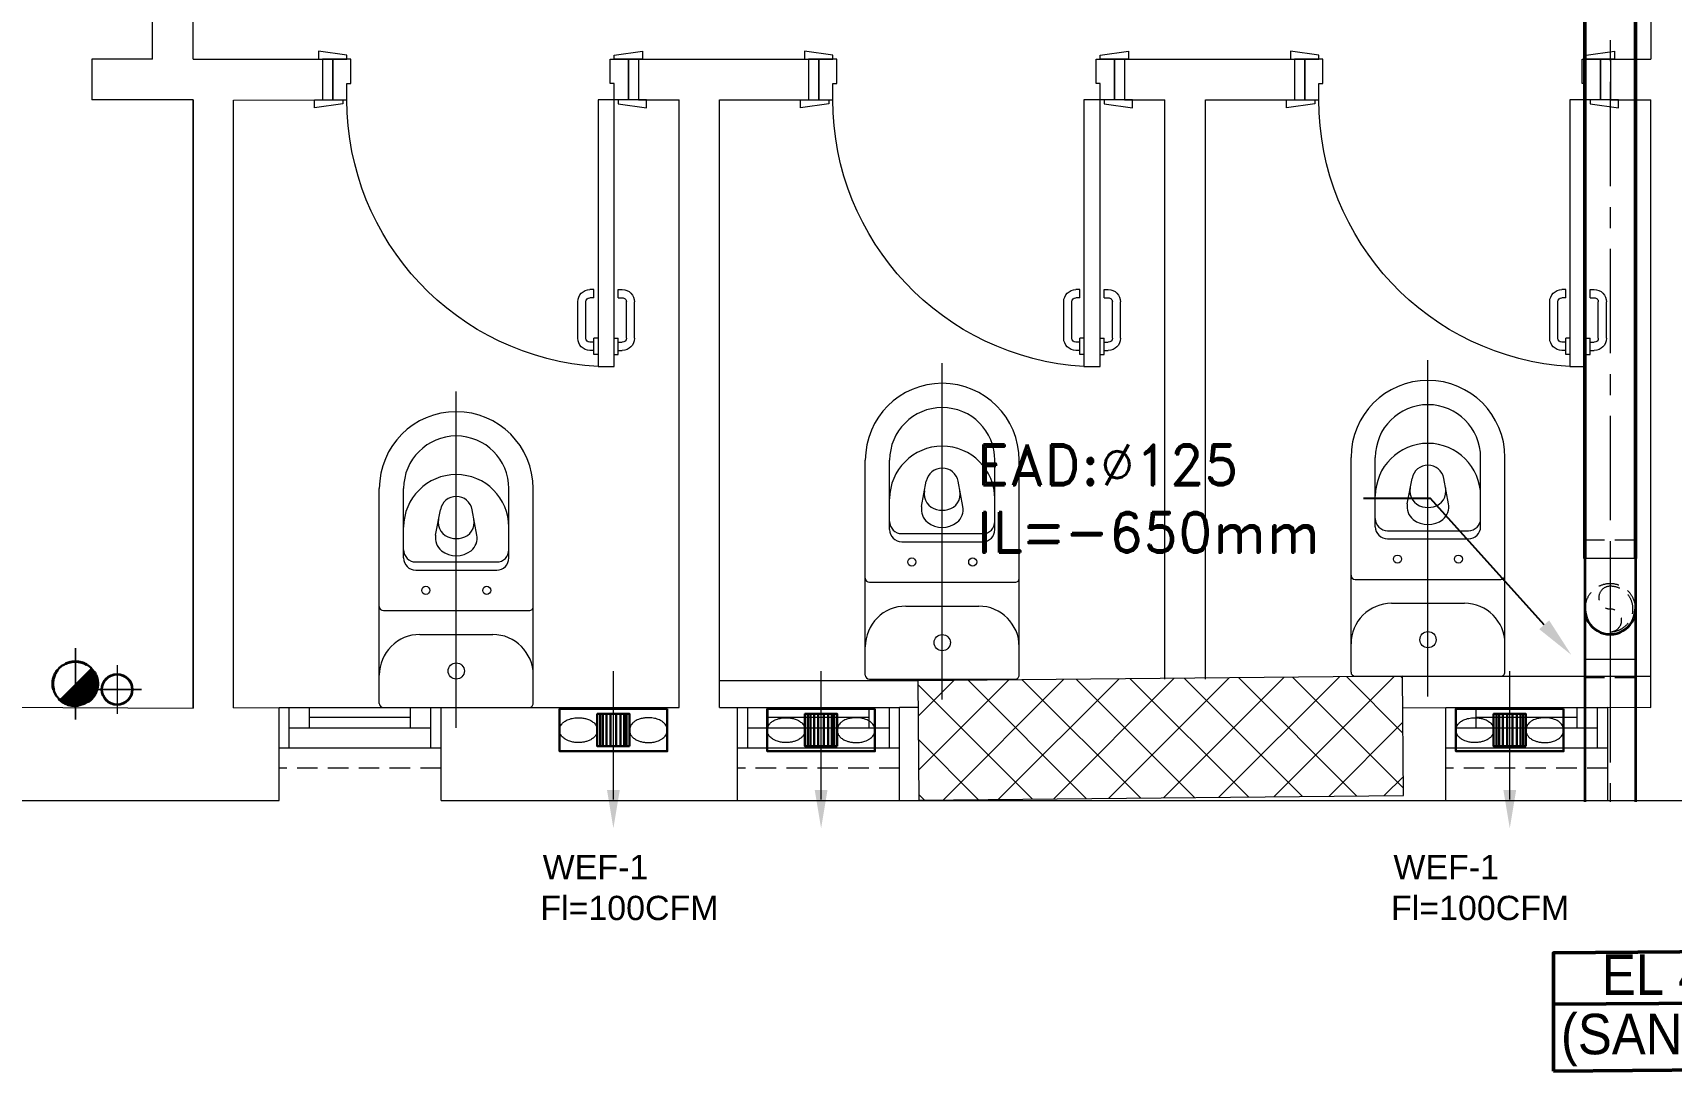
# Model space of a CAD drawing. Header units: millimetres. Extents: x -160614 to 59925, y -157025 to 0.
# Drawn here: x -136255 to -132209, y -116760 to -114197 of the extents above; entities that cross this region are included whole.
import ezdxf
from ezdxf import colors
from ezdxf.entities.mleader import LeaderData, LeaderLine
from ezdxf.enums import TextEntityAlignment as Align
from ezdxf.math import Vec2, Vec3

# ---------------------------------------------------------------- set-up
doc = ezdxf.new("R2010")
doc.units = ezdxf.units.MM
doc.header["$LTSCALE"] = 8
for name, pattern in [('AXES', [50.800000000000004, 31.75, -6.35, 6.35, -6.35]), ('CACHE', [9.524999999999999, 6.35, -3.175]), ('DASHED2', [9.524999999999999, 6.35, -3.175]), ('HIDDEN', [9.524999999999999, 6.35, -3.175])]:
    doc.linetypes.add(name, pattern=pattern)
doc.layers.get('0').update_dxf_attribs({"color": 9, "lineweight": 5})
for name, color, linetype, lineweight in [('72_EGR_EQP_TAG', 9, 'Continuous', 5), ('Aluminum', 9, 'Continuous', 5), ('C-HYDR-CTCH', 9, 'Continuous', 5), ('Hatch', 9, 'Continuous', 5), ('Proj', 9, 'Continuous', 5), ('SANIT', 9, 'Continuous', 5), ('Structure', 9, 'Continuous', 5), ('Walls', 9, 'Continuous', 5), ('Wooden Joinery', 9, 'Continuous', 5)]:
    doc.layers.add(name, color=color, linetype=linetype, lineweight=lineweight)
for name, color, linetype in [('A-EXH', 1, 'Continuous'), ('A-EXH-thin', 8, 'Continuous'), ('AC-EXHAUST-TXT', 25, 'Continuous'), ('DIFUSER EXHAUST', 1, 'Continuous'), ('MC-EX-EQPM', 2, 'Continuous'), ('MC-EX-EQPM-texts', 2, 'Continuous'), ('SN-SEW', 5, 'CACHE'), ('SN-SEW-thin', 8, 'Continuous'), ('SN-SV', 11, 'Continuous'), ('SN-SV-thin', 8, 'Continuous')]:
    doc.layers.add(name, color=color, linetype=linetype)
doc.layers.get('0').off()
doc.layers.get('0').freeze()
doc.styles.add('1808CI-X-CH-A-CLNG-1ST$0$ARIAL', font='arial.ttf', dxfattribs={"width": 0.9})
doc.styles.add('ARIAL', font='arial.ttf')
doc.styles.add('ROMAND', font='romand.shx')

# ---------------------------------------------------------------- blocks, each defined once
blk = doc.blocks.new('A$C72370EFE')
at = {"layer": 'Wooden Joinery'}
for p, q in [((-0.009999999999990905, -0.03999999999999915), (-0.01999999999998181, -0.03999999999999915)), ((-0.009999999999990905, -0.03000000000000114), (-0.01000000000010459, -0.07000000000000028)), ((0, -0.03000000000000114), (-0.009999999999990905, -0.03000000000000114)), ((0.04000000000019099, -0.03000000000000114), (0.0500000000001819, -0.03000000000000114)), ((0.0500000000001819, -0.03000000000000114), (0.05000000000029559, -0.07000000000000028)), ((0.0500000000001819, -0.03999999999999915), (0.0600000000001728, -0.03999999999999915)), ((-0.04999999999995453, -0.07000000000000028), (-0.04999999999984084, -0.1600000000000037)), ((-0.02999999999997272, -0.07000000000000028), (-0.02999999999985903, -0.1600000000000037)), ((-0.009999999999990905, -0.06000000000000227), (-0.01999999999998181, -0.06000000000000227)), ((0, -0.07000000000000028), (-0.009999999999990905, -0.07000000000000028)), ((0.04000000000019099, -0.07000000000000028), (0.0500000000001819, -0.07000000000000028)), ((0.0500000000001819, -0.06000000000000227), (0.0600000000001728, -0.06000000000000227)), ((0.07000000000016371, -0.07000000000000028), (0.07000000000005002, -0.1600000000000037)), ((0.09000000000014552, -0.07000000000000028), (0.09000000000003183, -0.1600000000000037)), ((-0.009999999999877218, -0.1700000000000017), (-0.01999999999986812, -0.1700000000000017)), ((-0.009999999999877218, -0.1900000000000048), (-0.01999999999986812, -0.1900000000000048)), ((-0.009999999999877218, -0.1700000000000017), (-0.009999999999877218, -0.1900000000000048)), ((0.05000000000006821, -0.1700000000000017), (0.06000000000005912, -0.1700000000000017)), ((0.05000000000006821, -0.1700000000000017), (0.05000000000006821, -0.1900000000000048)), ((0.05000000000006821, -0.1900000000000048), (0.06000000000005912, -0.1900000000000048))]:
    blk.add_line(p, q, dxfattribs=at)
for centre, radius, start, end in [((-0.01999999999998181, -0.07000000000000028), 0.03, 90, 180), ((0.0600000000001728, -0.07000000000000028), 0.03, 0, 90), ((-0.01999999999998181, -0.07000000000000028), 0.01, 90, 180), ((0.0600000000001728, -0.07000000000000028), 0.01, 0, 90), ((-0.01999999999986812, -0.1600000000000037), 0.03, 180, 270), ((-0.01999999999986812, -0.1600000000000037), 0.01, 180, 270), ((0.06000000000005912, -0.1600000000000037), 0.01, 270, 0), ((0.06000000000005912, -0.1600000000000037), 0.03, 270, 0)]:
    blk.add_arc(centre, radius, start, end, dxfattribs=at)
blk = doc.blocks.new('A$C268A7CF0')
at = {"layer": 'Wooden Joinery'}
for points in [[(80.00399540620856, 758.7808040424279), (80.00399540620856, 768.78128367303), (10.00063799135387, 778.7817633039231), (10.00063799135387, 758.7808040424279)], [(739.9982398385182, 758.7808040423115), (739.9982398385182, 768.78128367303), (810.0015972533729, 778.7817633038067), (810.0015972531401, 758.7808040423697)], [(70.0035157755483, 658.780804042457), (70.0035157755483, 648.7803244116803), (0.0001583604607731104, 638.7798447810783), (0.0001583604607731104, 658.780804042457)], [(120.0059139293153, 658.7808040423406), (120.0059139306541, -7.697787077631801e-05), (80.00399540778017, -7.697792898397893e-05), (80.00399540644139, 658.780804042457)], [(749.9987194696441, 658.7808040423406), (749.9987194696441, 648.7803244117385), (820.002076884266, 638.7798447810201), (820.002076884266, 658.780804042457)]]:
    blk.add_lwpolyline(points, close=True, dxfattribs=at)
for points in [[(45.00231669913046, 658.7808040423988), (45.00231669913046, 758.7808040424279), (20.00111762224697, 758.7808040425443), (20.0011176224798, 658.7808040425734), (45.00231669913046, 658.7808040423988)], [(45.00231669889763, 658.7808040426899), (80.00399540644139, 658.780804042457), (80.00399540644139, 698.7827225655637), (90.00447503710166, 698.7827225652145), (90.00447503733449, 758.7808040426607), (45.00231669913046, 758.7808040424279), (45.00231669889763, 658.7808040426899)], [(774.9999185458291, 658.780804042457), (739.9982398385182, 658.7808040422824), (739.9982398382854, 698.7827225655055), (729.9977602078579, 698.7827225652727), (729.9977602073923, 758.7808040424861), (774.9999185453635, 758.7808040425443), (774.9999185458291, 658.780804042457)], [(774.9999185455963, 658.780804042457), (774.9999185453635, 758.7808040425443), (800.001117622247, 758.7808040424861), (800.0011176224798, 658.7808040423988), (774.9999185455963, 658.780804042457)]]:
    blk.add_lwpolyline(points, dxfattribs=at)
blk.add_arc((80.00399540644139, 658.7808040424061), 659.9942444320768, 273.4747979905363, 0, dxfattribs=at)
at = {"layer": 'Wooden Joinery', "xscale": 999.9999999998854, "yscale": 999.9999999998854, "zscale": 999.9999999998854, "rotation": 180}
blk.add_blockref('A$C72370EFE', (120.0059139308869, -7.697775436099619e-05), dxfattribs=at)
blk = doc.blocks.new('A$C47696aed')
at = {"layer": 'Hatch'}
h = blk.add_hatch(dxfattribs=at)
h.set_pattern_fill('ANSI37', color=256, scale=30)
h.set_pattern_definition([(45, (0, 0), (-67.35192090801866, 67.35192090801866), []), (135, (0, 0), (-67.35192090801866, -67.35192090801864), [])])
h.paths.add_polyline_path([(50952.65890286537, 21917.90117246215), (50348.72306925309, 21909.74587517308), (50352.61760289129, 21621.33843560587), (50956.55343653914, 21629.49373293482)])
h.paths.add_polyline_path([(43791.89540090831, 21910.13626871398), (43208.39156583045, 21904.72568193334), (43188.46127167926, 21613.33456440386), (43771.96510675712, 21618.74515118473)])
h.paths.add_polyline_path([(29414.94768239791, 21902.76746834489), (28815.84806079185, 21898.68783707242), (28810.13874411537, 21605.63425206556), (29409.23836577218, 21609.71388330683)])
h.paths.add_polyline_path([(36600.15027514659, 21904.93568402808), (35998.96405953518, 21897.44341075025), (35990.7440224078, 21611.78551922669), (36591.93023801921, 21619.27779250452)])
h.paths.add_polyline_path([(22195.711284091, 21912.03166619618), (21589.25982243335, 21890.17703984305), (21603.79236787627, 21597.64019584912), (22210.24382950296, 21619.49482215126)])
h.paths.add_polyline_path([(15459.09601511549, 21901.65291435295), (14237.15456092265, 21925.59205384576), (14230.73345924378, 21629.45733883325), (15452.6749134874, 21605.51819930947)])
h.paths.add_polyline_path([(15473.19471376156, 14701.56249209866), (14258.19266025955, 14685.84594365326), (14244.72114109108, 14393.41044957307), (15459.72319467506, 14409.1269980385)])
h.paths.add_polyline_path([(15447.11996749369, 7508.402531788915), (14244.04364118952, 7492.405785581917), (14238.33432461926, 7199.352200535828), (15441.41065086798, 7215.348946750863)])
h.paths.add_polyline_path([(15465.63960820156, 309.6858390090056), (14268.95654949057, 298.2553099577781), (14271.76910867799, 3.803327153204009), (15468.45216735778, 15.23385615343796)])
h.paths.add_polyline_path([(7830.616258125294, 311.793869010402), (7227.060697460089, 308.094510771567), (7237.70771341864, 22.62184820999028), (7841.263274032848, 26.321206479799)])
h.paths.add_polyline_path([(7815.177747422822, 7509.79877678794), (7218.354856322978, 7511.359757025028), (7218.237390204333, 7210.198693469865), (7815.060281253413, 7208.637713263512)])
h.paths.add_polyline_path([(7825.051300763618, 14699.3597865398), (7205.758578153327, 14700.59416233585), (7195.164288483786, 14397.63416323066), (7814.457011074301, 14396.39978751633)])
h.paths.add_polyline_path([(7801.739301570226, 21878.73653883673), (7201.079641937271, 21893.19244854827), (7197.456919316894, 21603.55150551582), (7798.116578867892, 21589.09559578425)])
h.paths.add_polyline_path([(602.6472432142982, 21876.85598163982), (-0.001488337053160649, 21899.56074538711), (1.875025053050194, 21611.24585035467), (604.5237566044161, 21588.54108660738)])
h.paths.add_polyline_path([(610.3638571500851, 7498.560115361353), (8.32448107311211, 7491.589490585211), (11.70087736262212, 7199.976667811396), (613.7402535262518, 7206.947292556519)])
h.paths.add_polyline_path([(627.8726603421455, 303.9411883235443), (29.48482373845764, 302.9426870569623), (34.34494512947276, 2.254511000355706), (632.7327817329206, 3.253012267403392)])
h.paths.add_polyline_path([(22214.579397097, 317.2174509044307), (21608.88848152617, 304.2747025873941), (21614.60176341841, 3.064878029519605), (22220.29267904023, 16.00762631557518)])
h.paths.add_polyline_path([(22208.06104650651, 7509.692103336565), (21613.67778440121, 7492.126863068665), (21615.78000571065, 7195.545372270743), (22210.16326784715, 7213.1106125894)])
h.paths.add_polyline_path([(22199.34692327329, 14717.72705893009), (21600.38867711509, 14710.04464918235), (21604.39563797368, 14409.8781215765), (22203.35388416285, 14417.56053137523)])
h.paths.add_polyline_path([(29399.66750759375, 14702.44688404421), (28797.72565343487, 14707.13775532017), (28801.97151180845, 14415.02994536212), (29403.91336601786, 14410.33907405473)])
h.paths.add_polyline_path([(29403.40066873003, 7519.803772830868), (28799.55744955875, 7502.214949066518), (28812.9979369659, 7202.141036008017), (29413.0970021314, 7223.191262779987)])
h.paths.add_polyline_path([(29419.54605692672, 303.7849725198466), (28815.68842769251, 310.3802863666751), (28813.29913857579, 24.67363384062992), (29417.15676781023, 18.07831999403425)])
h.paths.add_polyline_path([(36618.02385220304, 314.2458957131021), (36020.72316604503, 299.6894409519155), (36029.70771449502, -0.004199135113594821), (36627.00840060203, 14.55225565703586)])
h.paths.add_polyline_path([(36610.73667342984, 7502.578379449667), (36009.4578434038, 7504.519632709214), (36010.57381078927, 7207.292859660694), (36611.85264084628, 7205.351606452141)])
h.paths.add_polyline_path([(36574.25190127268, 14706.41894276603), (35993.40506970347, 14711.10490650241), (36013.1053391262, 14421.26891946048), (36593.95217069518, 14416.58295572386)])
h.paths.add_polyline_path([(43777.60976200271, 14705.69125746773), (43180.03123245714, 14719.43538219645), (43182.04912134632, 14427.51770865754), (43779.62765115742, 14413.77358389268)])
h.paths.add_polyline_path([(43778.63715867838, 7507.120847694809), (43210.20746167819, 7499.526144873118), (43212.03521401528, 7205.380501860986), (43780.46491111722, 7212.975204620743)])
h.paths.add_polyline_path([(43815.69234047201, 309.9641928793826), (43210.43045880413, 307.3081316433345), (43211.76684186887, 2.773851530393586), (43817.02872343501, 5.429912829073146)])
h.paths.add_polyline_path([(50989.89646114851, 309.4803125930484), (50401.94159457088, 325.5450213535223), (50388.73906247644, 18.31921976106605), (50976.69392905431, 2.254511000821367)])
h.paths.add_polyline_path([(50974.12643849663, 7508.860029341886), (50370.89691945701, 7509.950705887522), (50368.93175683683, 7213.435717841612), (50972.16127587669, 7212.345041296208)])
at = {"layer": 'C-HYDR-CTCH', "color": 4, "flags": 128}
blk.add_lwpolyline([(14271.76910867798, 3.803327153204009), (15468.45216735778, 15.23385615344159), (15465.63960820157, 309.6858390090056), (14268.95654949057, 298.2553099577781), (14271.76910867798, 3.803327153204009)], dxfattribs=at)
blk = doc.blocks.new('WC manta')
at = {"layer": 'SANIT'}
for p, q in [((-0.1300000000000026, 0.1799999999999784), (-0.1300000000000021, -0.1800000000000352)), ((-0.1200000000000032, 0.1899999999999835), (0.4100000000000383, 0.1899999999998698)), ((0.1089999999999978, 0.1799999999999784), (0.1089999999999973, -0.180000000000021)), ((0.2389999999999977, 0.1299999999999812), (0.4100000000000001, 0.1299999999999955)), ((0.0499999999999976, 0.08999999999997499), (0.04999999999999849, -0.09000000000001762)), ((0.2089999999999979, 0.0999999999999801), (0.2089999999999979, -0.1000000000000085)), ((0.2289999999999979, 0.0999999999999801), (0.2289999999999979, -0.1000000000000085)), ((0.2955435778343052, 0.05099335474704958), (0.3580878172658544, 0.03932111432524721)), ((-0.1800000000000019, -1.4210854715202e-14), (0.6499999999999972, 0)), ((0.2955435778343083, -0.05099335474706379), (0.358087817265849, -0.03932111432530405)), ((0.2389999999999994, -0.1300000000000097), (0.4100000000000001, -0.1299999999999812)), ((-0.120000000000001, -0.1900000000000404), (0.410000000000077, -0.1899999999998272))]:
    blk.add_line(p, q, dxfattribs=at)
for centre, radius in [((0.1589999999999976, 0.07524999999998272), 0.01), ((-0.04000000000000181, -1.4210854715202e-14), 0.02), ((0.1589999999999976, -0.07525000000001114), 0.01)]:
    blk.add_circle(centre, radius, dxfattribs=at)
for centre, radius, start, end in [((-0.1200000000000028, 0.1799999999999784), 0.01, 90.00000000000281, 180), ((-0.05000000000000249, 0.08999999999997499), 0.1, 0, 90.0000000000015), ((0.1189999999999976, 0.1799999999999784), 0.01, 90, 180), ((0.4099999999999997, 0), 0.1899999999999977, 270, 90), ((0.2389999999999977, 0.0999999999999801), 0.03, 90, 180), ((0.2589999999999977, 0.0999999999999801), 0.03, 90, 180), ((0.3146591216085324, -1.4210854715202e-14), 0.1299999999999977, 270, 90), ((0.4099999999999997, 0), 0.1299999999999977, 270, 90), ((0.2882053240761837, 0.01167224042180237), 0.04, 79.42885282056038, 141.5249730953252), ((0.3271417994111214, 0.004405769433930118), 0.04, 79.42885282056035, 166.4175867627366), ((0.302892476788585, 1.4210854715202e-14), 0.05876042778213645, 141.5249730953281, 218.475026904783), ((0.3453775567838338, 1.4210854715202e-14), 0.05876042778213645, 166.4175867627366, 193.5824132373916), ((0.3507495635077338, -2.842170943040401e-14), 0.04, 280.5711471794227, 79.42885282056916), ((0.2882053240762104, -0.01167224042180237), 0.04, 218.4750269047819, 280.5711471794153), ((0.3271417994111308, -0.004405769433944329), 0.04, 193.5824132373898, 280.5711471793922), ((-0.0500000000000016, -0.09000000000001762), 0.1, 270.0000000000061, 0), ((0.2389999999999977, -0.1000000000000085), 0.03, 180, 270), ((0.2589999999999977, -0.1000000000000085), 0.03, 180, 270), ((-0.1200000000000023, -0.1800000000000352), 0.01, 180, 270.0000000000084), ((0.1189999999999971, -0.180000000000021), 0.01, 180, 270.0000000000009)]:
    blk.add_arc(centre, radius, start, end, dxfattribs=at)
blk = doc.blocks.new('GF1')
at = {"layer": 'Aluminum', "color": 9}
for p, q in [((-135646.9642002177, -115862.613042568, -1.473003535614236e-07), (-135246.9642002177, -115862.6130425668, -1.473003535614236e-07)), ((-135621.9642002177, -115962.613042568, -1.473003535614236e-07), (-135621.9642002177, -115862.613042568, -1.473003535614236e-07)), ((-135571.9642002177, -115912.613042568, -1.473003535614236e-07), (-135571.9642002177, -115862.613042568, -1.473003535614236e-07)), ((-135321.9642002177, -115912.6130425668, -1.473003535614236e-07), (-135321.9642002177, -115862.6130425668, -1.473003535614236e-07)), ((-135271.9642002177, -115962.6130425668, -1.473003535614236e-07), (-135271.9642002177, -115862.6130425668, -1.473003535614236e-07)), ((-134514.5612991276, -115862.6130425691, 2.944842918010996e-07), (-134114.5612991276, -115862.6130425679, 2.944842918010996e-07)), ((-134489.5612991276, -115962.6130425691, 2.944842918010996e-07), (-134489.5612991276, -115862.6130425691, 2.944842918010996e-07)), ((-134439.5612991276, -115912.6130425691, 2.944842918010996e-07), (-134439.5612991276, -115862.6130425691, 2.944842918010996e-07)), ((-134189.5612991276, -115912.6130425679, 2.944842918010996e-07), (-134189.5612991276, -115862.6130425679, 2.944842918010996e-07)), ((-134139.5612991276, -115962.6130425679, 2.944842918010996e-07), (-134139.5612991276, -115862.6130425679, 2.944842918010996e-07)), ((-132766.2197697721, -115862.6130425692, 5.89026791263032e-07), (-132366.2197697721, -115862.613042568, 5.89026791263032e-07)), ((-132741.2197697721, -115962.6130425692, 5.89026791263032e-07), (-132741.2197697721, -115862.6130425692, 5.89026791263032e-07)), ((-132691.2197697721, -115912.6130425692, 5.89026791263032e-07), (-132691.2197697721, -115862.6130425692, 5.89026791263032e-07)), ((-132441.2197697721, -115912.613042568, 5.89026791263032e-07), (-132441.2197697721, -115862.613042568, 5.89026791263032e-07)), ((-132391.2197697721, -115962.613042568, 5.89026791263032e-07), (-132391.2197697721, -115862.613042568, 5.89026791263032e-07)), ((-135321.9642002177, -115887.6130425668, -1.473003535614236e-07), (-135571.9642002177, -115887.6130425679, -1.473003535614236e-07)), ((-134189.5612991276, -115887.6130425679, 2.944842918010996e-07), (-134439.5612991276, -115887.613042569, 2.944842918010996e-07)), ((-132441.2197697721, -115887.613042568, 5.89026791263032e-07), (-132691.2197697721, -115887.6130425691, 5.89026791263032e-07)), ((-135621.9642002177, -115912.6130425679, -1.473003535614236e-07), (-135271.9642002177, -115912.6130425668, -1.473003535614236e-07)), ((-134489.5612991276, -115912.613042569, 2.944842918010996e-07), (-134139.5612991276, -115912.6130425679, 2.944842918010996e-07)), ((-132741.2197697721, -115912.6130425692, 5.89026791263032e-07), (-132391.2197697721, -115912.613042568, 5.89026791263032e-07)), ((-135646.9642002177, -115962.613042568, -1.473003535614236e-07), (-135246.9642002177, -115962.6130425668, -1.473003535614236e-07)), ((-134514.5612991276, -115962.6130425691, 2.944842918010996e-07), (-134114.5612991276, -115962.6130425679, 2.944842918010996e-07)), ((-132766.2197697721, -115962.6130425692, 5.89026791263032e-07), (-132366.2197697721, -115962.613042568, 5.89026791263032e-07))]:
    blk.add_line(p, q, dxfattribs=at)
at = {"layer": 'Proj', "color": 9, "linetype": 'HIDDEN'}
for p, q in [((-135246.9642002177, -116012.6130425668, -1.473003535614236e-07), (-135646.9642002177, -116012.613042568, -1.473003535614236e-07)), ((-134114.5612991276, -116012.6130425679, 2.944842918010996e-07), (-134514.5612991276, -116012.6130425691, 2.944842918010996e-07)), ((-132366.2197697721, -116012.6130425681, 5.89026791263032e-07), (-132766.2197697721, -116012.6130425692, 5.89026791263032e-07))]:
    blk.add_line(p, q, dxfattribs=at)
at = {"layer": 'Walls', "color": 9}
for p, q in [((-132259.3671013078, -113112.6130425803), (-132259.3671013078, -114262.6130425683)), ((-135959.3671013078, -114262.6130425682), (-135959.3671013078, -114092.6130426093)), ((-135859.3671013078, -114262.6130425683), (-135859.3671013078, -114092.6130426093)), ((-135959.3671013078, -114262.6130425682), (-136109.3671013078, -114262.6130425682)), ((-136109.3671013078, -114262.6130425682), (-136109.3671013078, -114362.6130425682)), ((-135859.3671013078, -114262.6130425683), (-135539.3671013078, -114262.6130425683)), ((-135539.3671013078, -114262.6130425682), (-135539.3671013078, -114362.6130425683)), ((-134759.3671013078, -114262.6130425682), (-134759.3671013078, -114362.6130425682)), ((-134759.3671013078, -114262.6130425683), (-134339.3671013078, -114262.6130425683)), ((-134339.3671013078, -114262.6130425683), (-134339.3671013078, -114362.6130425683)), ((-133559.3671013078, -114262.6130425683), (-133139.3671013078, -114262.6130425683)), ((-133559.3671013078, -114262.6130425683), (-133559.3671013078, -114362.6130425683)), ((-133139.3671013078, -114262.6130425683), (-133139.3671013078, -114362.6130425683)), ((-132359.3671013078, -114262.6130425682), (-132259.3671013078, -114262.6130425682)), ((-135859.3671013078, -114362.6130425681), (-136109.3671013078, -114362.6130425681)), ((-135859.3671013078, -115862.6130425682), (-135859.3671013078, -114362.6130425681)), ((-135859.3671013078, -114362.6130425681), (-135859.3671013095, -115864.6273983409)), ((-135759.3671013078, -114363.6022351353), (-135539.3671013078, -114362.6130425683)), ((-135759.3671013078, -115863.3744642125), (-135759.3671013078, -114363.6022351353)), ((-134759.3671013078, -114362.6130425683), (-134659.3671013078, -114362.6130425683)), ((-134659.3671013078, -115862.6130425682), (-134659.3671013078, -114362.6130425683)), ((-134559.3671013078, -115862.613042568), (-134559.3671013078, -114362.6130425683)), ((-134559.3671013078, -114362.6130425683), (-134339.3671013078, -114362.6130425683)), ((-133559.3671013078, -114362.6130425683), (-133459.3671013078, -114362.6130425683)), ((-133459.3671013078, -115792.613042568), (-133459.3671013078, -114362.6130425682)), ((-133359.3671013078, -115792.613042568), (-133359.3671013078, -114362.6130425682)), ((-133359.3671013078, -114362.6130425683), (-133139.3671013078, -114362.6130425683)), ((-132359.3671013078, -114362.6130425683), (-132259.3671013078, -114362.6130425683)), ((-132259.3671013078, -115862.6130425682), (-132259.3671013078, -114362.6130425682)), ((-132873.0724382364, -115785.1817145539, 5.89026791263032e-07), (-132259.3671013078, -115785.1817145539)), ((-134069.7554969474, -115796.6122436051, 5.89026791263032e-07), (-134559.3671013078, -115796.6122436051)), ((-136379.3671013078, -115861.6346411932), (-135859.3671013095, -115864.6273983409)), ((-135759.3671013078, -115863.3744642125), (-135646.9642002177, -115862.6130425681, -1.473003535614236e-07)), ((-135646.9642002177, -116092.6130425668, -1.473003535614236e-07), (-135646.9642002177, -115862.6130425669, -1.473003535614236e-07)), ((-135246.9642002177, -115862.6130425681, -1.473003535614236e-07), (-134659.3671013078, -115862.6130425682)), ((-135246.9642002177, -116092.6130425668, -1.473003535614236e-07), (-135246.9642002177, -115862.6130425669, -1.473003535614236e-07)), ((-134559.3671013078, -115862.613042568), (-134514.5612991276, -115862.6130425679, 2.94484291800937e-07)), ((-134514.5612991276, -116092.6130425679, 2.944842918010996e-07), (-134514.5612991276, -115862.613042568, 2.944842918010996e-07)), ((-134069.1251251744, -115862.6070213557, 5.889685836021185e-07), (-134114.5612991276, -115862.6130425679, 2.94484291800937e-07)), ((-134114.5612991276, -116092.6130425679, 2.944842918010996e-07), (-134114.5612991276, -115862.613042568, 2.944842918010996e-07)), ((-132872.3231457074, -115863.6265253741, 5.889685836021185e-07), (-132766.2197697721, -115862.6130425692, 5.89026791263032e-07)), ((-132766.2197697721, -116092.6130425681, 5.89026791263032e-07), (-132766.2197697721, -115862.6130425681, 5.89026791263032e-07)), ((-132366.2197697721, -116092.6130425681, 5.89026791263032e-07), (-132366.2197697721, -115862.6130425681, 5.89026791263032e-07)), ((-132260.1163938369, -115863.6265253741, 5.889685836021185e-07), (-132366.2197697721, -115862.6130425692, 5.89026791263032e-07)), ((-136379.3671013078, -116092.6130425684, 4.452512612737771e-08), (-135646.9642002177, -116092.613042568, -1.473003535614229e-07)), ((-135246.9642002177, -116092.613042568, -1.473003535614236e-07), (-134379.3671013078, -116092.6130425679)), ((-134379.3671013078, -116092.6130425679), (-131879.367101191, -116092.613042568))]:
    blk.add_line(p, q, dxfattribs=at)
at = {"layer": 'Walls', "color": 9, "elevation": 5.89026791263032e-07}
blk.add_lwpolyline([(-134066.94293776, -116091.0642264097), (-132870.2598790802, -116079.6336974094), (-132873.0724382785, -115785.1817145543), (-134069.7554969474, -115796.6122436051)], close=True, dxfattribs=at)
at = {"layer": 'SANIT', "color": 9, "xscale": 999.9999999999995, "yscale": 999.9999999999995, "zscale": 999.9999999999995, "rotation": 90.00000000000001}
for p in [(-134009.3671013078, -115662.613042568), (-132810.0522075022, -115655.462608141, 5.89026791263032e-07), (-135209.3671013078, -115732.6130425682)]:
    blk.add_blockref('WC manta', p, dxfattribs=at)
at = {"layer": 'Structure', "color": 9}
blk.add_blockref('A$C47696aed', (-148338.7120464381, -116094.8675535629, 5.889685836021185e-07), dxfattribs=at)
at = {"layer": 'Wooden Joinery', "color": 9, "xscale": -1}
for p in [(-134739.3659836854, -115021.3938466108), (-133539.3659836854, -115021.3938466108), (-132339.3659836854, -115021.3938466108)]:
    blk.add_blockref('A$C268A7CF0', p, dxfattribs=at)
blk = doc.blocks.new('*U153')
at = {"layer": 'MC-EX-EQPM', "lineweight": 9}
blk.add_hatch(color=15, dxfattribs=at).paths.add_polyline_path([(15.74999999999907, 160.2530696036702), (-15.74999999999909, 160.2530696036702), (-3.917892009542767e-14, 254.7530696036702)], flags=0)
at = {"layer": 'MC-EX-EQPM', "color": 15, "lineweight": 9}
blk.add_line((5.085831883308085e-16, 183.8280589960741), (5.085831883307075e-16, -132.9219382229076), dxfattribs=at)
at = {"layer": 'MC-EX-EQPM', "color": 2, "linetype": 'DASHED2', "lineweight": 30, "ltscale": 2.5}
for p, q in [((-32.62711081427248, 52.33044108854243), (-32.62711081427248, -27.47430720486679)), ((-26.44449418160609, 52.33044108854243), (-26.44449418160609, -27.47430720486679)), ((-17.23146466023142, 52.33044108854243), (-17.23146466023142, -27.47430720486679)), ((-6.890313860177838, 52.33044108854243), (-6.890313860177838, -27.47430720486679)), ((6.890313860177844, 52.33044108854243), (6.890313860177844, -27.47430720486679)), ((17.23146466023143, 52.33044108854243), (17.23146466023143, -27.47430720486679)), ((26.44449418160609, 52.33044108854243), (26.44449418160609, -27.47430720486679)), ((32.62711081427248, 52.33044108854243), (32.62711081427248, -27.47430720486679))]:
    blk.add_line(p, q, dxfattribs=at)
at = {"layer": 'MC-EX-EQPM', "color": 5, "lineweight": 30, "ltscale": 2.5}
blk.add_lwpolyline([(-132.9999999999999, -39.8219330581604), (133.0000000000001, -39.8219330581604), (133.0000000000001, 64.6780669418396), (-132.9999999999999, 64.6780669418396)], close=True, dxfattribs=at)
at = {"layer": 'MC-EX-EQPM', "color": 1, "lineweight": 30, "ltscale": 2.5}
blk.add_lwpolyline([(-39.9023741486712, 52.33044108854243), (39.90237414473793, 52.33044108854243), (39.90237414473793, -27.47430720486679), (-39.9023741486712, -27.47430720486679)], close=True, dxfattribs=at)
at = {"layer": 'MC-EX-EQPM', "color": 2, "lineweight": 9}
for points, knots in [([(-39.90237414867124, 12.4280669418378), (-39.90237414867124, 13.68073189180652), (-40.00758428388587, 14.93308820803916), (-40.41560824848167, 17.38090784758135), (-40.71803141716288, 18.57596790642419), (-41.48754583263536, 20.8681718159978), (-41.95418542471539, 21.96531802226249), (-43.0130816007865, 24.04351536564687), (-43.60508451277365, 25.02481285203772), (-44.88088560723328, 26.87143245103889), (-45.56464074963172, 27.73701624484946), (-47.40076465565844, 29.81644260969369), (-48.60060499294995, 30.95490019781426), (-51.11090847727151, 33.02342274580575), (-52.42210154285602, 33.95393428894022), (-55.13335746719749, 35.64747085885128), (-56.53384289932124, 36.41046731545661), (-59.41254940193306, 37.79540657077668), (-60.89095317301017, 38.41722078357873), (-64.95309377825323, 39.91842205943615), (-67.60050159103767, 40.68292017000176), (-73.03713197515992, 41.8903770859268), (-75.82625549240426, 42.33255828392143), (-81.47667062376898, 42.90386953463862), (-84.3376606566011, 43.03270900963356), (-90.73468170385297, 42.97206619234986), (-94.2681887522496, 42.69958714894183), (-101.178287085371, 41.6702108513519), (-104.5541512757867, 40.91467194408325), (-110.0270184516835, 39.1984447288113), (-112.1966899374708, 38.3738839517631), (-116.3767225219517, 36.43886584683477), (-118.3881014628009, 35.32918726543541), (-121.7053456736834, 33.08814217817732), (-123.0567130569426, 32.04084877315726), (-125.6198685281088, 29.69606228786845), (-126.8326735713758, 28.39755273292771), (-128.7681155765981, 25.85179964311358), (-129.53732511592, 24.67012251809654), (-130.89080543896, 22.12659251254605), (-131.4744157798533, 20.76399313244822), (-132.3826948507487, 17.89177193132435), (-132.7060236494094, 16.38228143308339), (-132.957028467636, 14.04276917091203), (-132.9999743660635, 13.23541355173322), (-132.9999999999999, 12.42806030685333)], [0, 0, 0, 0, 0.08315219103687836, 0.08315219103687836, 0.1663043820737567, 0.1663043820737567, 0.2494565731106351, 0.2494565731106351, 0.3326087641475134, 0.3326087641475134, 0.4157609551843918, 0.4157609551843918, 0.5453947023008809, 0.5453947023008809, 0.67502844941737, 0.67502844941737, 0.804662196533859, 0.804662196533859, 0.934295943650348, 0.934295943650348, 1.152781882695285, 1.152781882695285, 1.371267821740222, 1.371267821740222, 1.589753760785159, 1.589753760785159, 1.86035654705546, 1.86035654705546, 2.130959333325762, 2.130959333325762, 2.317704970907208, 2.317704970907208, 2.504450608488654, 2.504450608488654, 2.641390664277467, 2.641390664277467, 2.77833072006628, 2.77833072006628, 2.881553591391498, 2.881553591391498, 2.984776462716716, 2.984776462716716, 3.087999334041934, 3.087999334041934, 3.141592653589793, 3.141592653589793, 3.141592653589793, 3.141592653589793]), ([(39.90237414473794, 12.42806694183782), (39.90237414473794, 13.68073189180654), (40.00758427995256, 14.93308820803917), (40.41560824454836, 17.38090784758137), (40.71803141322959, 18.57596790642421), (41.48754582870205, 20.86817181599782), (41.9541854207821, 21.9653180222625), (43.01308159685319, 24.04351536564689), (43.60508450884034, 25.02481285203774), (44.88088560329998, 26.8714324510389), (45.56464074569843, 27.73701624484948), (47.40076465172513, 29.81644260969371), (48.60060498901665, 30.95490019781427), (51.11090847333821, 33.02342274580576), (52.42210153892272, 33.95393428894023), (55.13335746326418, 35.64747085885129), (56.53384289538793, 36.41046731545663), (59.41254939799975, 37.79540657077669), (60.89095316907687, 38.41722078357874), (64.95309377431995, 39.91842205943617), (67.60050158710438, 40.68292017000178), (73.03713197122663, 41.89037708592681), (75.82625548847098, 42.33255828392144), (81.47667061983569, 42.90386953463863), (84.33766065266781, 43.03270900963358), (90.73468169991969, 42.97206619234987), (94.26818874831633, 42.69958714894184), (101.1782870814377, 41.67021085135191), (104.5541512718534, 40.91467194408327), (110.0270184477503, 39.19844472881131), (112.1966899335375, 38.37388395176312), (116.3767225180184, 36.43886584683479), (118.3881014588676, 35.32918726543542), (121.7053456697501, 33.08814217817734), (123.0567130530093, 32.04084877315729), (125.6198685241756, 29.69606228786847), (126.8326735674425, 28.39755273292772), (128.7681155726648, 25.85179964311359), (129.5373251119867, 24.67012251809656), (130.8908054350267, 22.12659251254606), (131.47441577592, 20.76399313244823), (132.3826948468154, 17.89177193132436), (132.7060236454761, 16.3822814330834), (132.9570284637026, 14.04276917091205), (132.9999743621302, 13.23541355173324), (132.9999999960666, 12.42806030685334)], [0, 0, 0, 0, 0.08315219103687836, 0.08315219103687836, 0.1663043820737567, 0.1663043820737567, 0.2494565731106351, 0.2494565731106351, 0.3326087641475134, 0.3326087641475134, 0.4157609551843918, 0.4157609551843918, 0.5453947023008809, 0.5453947023008809, 0.67502844941737, 0.67502844941737, 0.804662196533859, 0.804662196533859, 0.934295943650348, 0.934295943650348, 1.152781882695285, 1.152781882695285, 1.371267821740222, 1.371267821740222, 1.589753760785159, 1.589753760785159, 1.86035654705546, 1.86035654705546, 2.130959333325762, 2.130959333325762, 2.317704970907208, 2.317704970907208, 2.504450608488654, 2.504450608488654, 2.641390664277467, 2.641390664277467, 2.77833072006628, 2.77833072006628, 2.881553591391498, 2.881553591391498, 2.984776462716716, 2.984776462716716, 3.087999334041934, 3.087999334041934, 3.141592653589793, 3.141592653589793, 3.141592653589793, 3.141592653589793]), ([(-132.9999999999998, 12.42806030685333), (-133.0000237380474, 11.6804189961933), (-132.9632412084652, 10.93277972161303), (-132.7363943767364, 8.649255643979673), (-132.4244502586412, 7.135552323412782), (-131.5361457960751, 4.252459040362774), (-130.9611342587955, 2.883253901552187), (-129.6220881554734, 0.3260993160790608), (-128.8587467394456, -0.8625833962607423), (-127.2048607682396, -3.064231523338341), (-126.3143144430084, -4.077893701415579), (-124.4446124810319, -5.952873441818141), (-123.4652120827006, -6.814541576672045), (-121.4385496258605, -8.410388585255216), (-120.3910654574336, -9.14466963945453), (-117.5292993025786, -10.95459941060471), (-115.6648963585731, -11.93700102589143), (-111.8053002228916, -13.66586803751803), (-109.8095302591114, -14.41182169452296), (-105.7087331345707, -15.69514421428022), (-103.6036044936856, -16.23214473620051), (-99.31184362350105, -17.10906403424696), (-97.12525900979274, -17.44877909452385), (-90.1456266932953, -18.21689450467321), (-85.26521047049985, -18.29349797719102), (-77.19118239069829, -17.6712408981547), (-73.95621378344734, -17.21168769060597), (-67.6697875511728, -15.86495705909105), (-64.6185609040237, -14.97929614114282), (-59.6911414929907, -13.08036867056639), (-57.74427651902524, -12.1925146844001), (-53.99932658981613, -10.14469492454145), (-52.20000085395198, -8.985146939384503), (-49.24321113889436, -6.664675071333839), (-48.04184613613943, -5.584883293586497), (-45.78413495097912, -3.185847245944935), (-44.72717011946417, -1.865377528175838), (-43.05401739148009, 0.7252329951177998), (-42.39283801766105, 1.940956769191502), (-41.27085560698212, 4.529780918602411), (-40.81089363155319, 5.903279425171602), (-40.15459646759886, 8.758164520260824), (-39.95933460474973, 10.23895512277099), (-39.90598698814647, 11.96156339504265), (-39.9023741486712, 12.19481513278331), (-39.9023741486712, 12.4280669418378)], [3.141592653589793, 3.141592653589793, 3.141592653589793, 3.141592653589793, 3.191222205367152, 3.191222205367152, 3.29444507669237, 3.29444507669237, 3.397667948017588, 3.397667948017588, 3.500890819342806, 3.500890819342806, 3.604113690668024, 3.604113690668024, 3.707336561993241, 3.707336561993241, 3.810559433318459, 3.810559433318459, 3.981854928830365, 3.981854928830365, 4.153150424342271, 4.153150424342271, 4.324445919854177, 4.324445919854177, 4.495741415366083, 4.495741415366083, 4.865323348228281, 4.865323348228281, 5.117183813243492, 5.117183813243492, 5.369044278258703, 5.369044278258703, 5.542484805427354, 5.542484805427354, 5.715925332596005, 5.715925332596005, 5.843377720366825, 5.843377720366825, 5.970830108137645, 5.970830108137645, 6.069787404683307, 6.069787404683307, 6.168744701228969, 6.168744701228969, 6.267701997774632, 6.267701997774632, 6.283185307179586, 6.283185307179586, 6.283185307179586, 6.283185307179586]), ([(132.9999999960665, 12.42806030685334), (133.0000237341141, 11.68041899619331), (132.9632412045319, 10.93277972161304), (132.7363943728031, 8.64925564397969), (132.4244502547079, 7.135552323412796), (131.5361457921418, 4.25245904036279), (130.9611342548622, 2.883253901552203), (129.6220881515401, 0.3260993160790751), (128.8587467355123, -0.8625833962607263), (127.2048607643063, -3.064231523338325), (126.3143144390751, -4.077893701415565), (124.4446124770986, -5.952873441818127), (123.4652120787674, -6.814541576672031), (121.4385496219273, -8.410388585255202), (120.3910654535004, -9.144669639454516), (117.5292992986453, -10.9545994106047), (115.6648963546398, -11.93700102589141), (111.8053002189583, -13.66586803751801), (109.8095302551781, -14.41182169452295), (105.7087331306375, -15.69514421428021), (103.6036044897523, -16.23214473620049), (99.31184361956777, -17.10906403424694), (97.12525900585946, -17.44877909452383), (90.14562668936202, -18.2168945046732), (85.26521046656656, -18.293497977191), (77.19118238676499, -17.67124089815468), (73.95621377951406, -17.21168769060596), (67.66978754723952, -15.86495705909104), (64.61856090009042, -14.97929614114281), (59.69114148905739, -13.08036867056638), (57.74427651509195, -12.19251468440008), (53.99932658588282, -10.14469492454144), (52.20000085001869, -8.985146939384489), (49.24321113496107, -6.664675071333825), (48.04184613220612, -5.584883293586483), (45.78413494704582, -3.185847245944919), (44.72717011553087, -1.865377528175822), (43.05401738754679, 0.725232995117814), (42.39283801372775, 1.940956769191516), (41.27085560304882, 4.529780918602425), (40.8108936276199, 5.903279425171617), (40.15459646366556, 8.758164520260838), (39.95933460081643, 10.238955122771), (39.90598698421316, 11.96156339504266), (39.9023741447379, 12.19481513278333), (39.9023741447379, 12.42806694183782)], [3.141592653589793, 3.141592653589793, 3.141592653589793, 3.141592653589793, 3.191222205367152, 3.191222205367152, 3.29444507669237, 3.29444507669237, 3.397667948017588, 3.397667948017588, 3.500890819342806, 3.500890819342806, 3.604113690668024, 3.604113690668024, 3.707336561993241, 3.707336561993241, 3.810559433318459, 3.810559433318459, 3.981854928830365, 3.981854928830365, 4.153150424342271, 4.153150424342271, 4.324445919854177, 4.324445919854177, 4.495741415366083, 4.495741415366083, 4.865323348228281, 4.865323348228281, 5.117183813243492, 5.117183813243492, 5.369044278258703, 5.369044278258703, 5.542484805427354, 5.542484805427354, 5.715925332596005, 5.715925332596005, 5.843377720366825, 5.843377720366825, 5.970830108137645, 5.970830108137645, 6.069787404683307, 6.069787404683307, 6.168744701228969, 6.168744701228969, 6.267701997774632, 6.267701997774632, 6.283185307179586, 6.283185307179586, 6.283185307179586, 6.283185307179586])]:
    blk.add_open_spline(points, degree=3, knots=knots, dxfattribs=at)
blk = doc.blocks.new('F_VS')
at = {"linetype": 'Continuous'}
blk.add_circle((0, 0), 0.5, dxfattribs=at)
blk = doc.blocks.new('F_EU')
at = {"linetype": 'Continuous', "const_width": 0.5}
blk.add_lwpolyline([(-0.1767766952966369, -0.1767766952966369, 1), (0.1767766952966369, 0.1767766952966369, 1)], format="xyb", dxfattribs=at)
at = {"linetype": 'Continuous'}
blk.add_circle((2.775557561562891e-17, 0), 0.5, dxfattribs=at)

msp = doc.modelspace()

# ---------------------------------------------------------------- linework, layer by layer
at = {"layer": 'A-EXH', "lineweight": 50, "ltscale": 1.014}
for p, q in [((-132422.5392188734, -112289.6200574172), (-132422.5392188662, -115494.6680059765)), ((-132297.5392188734, -112289.6200574172), (-132297.5392188662, -115494.6680059762))]:
    msp.add_line(p, q, dxfattribs=at)
at = {"layer": 'A-EXH', "lineweight": 35}
for p, q in [((-132422.5392188662, -115494.6680059765), (-132422.5392188659, -115619.6680059764)), ((-132297.5392188662, -115494.6680059762), (-132297.5392188659, -115619.6680059764)), ((-132422.5392188659, -115619.6680059764), (-132422.5392188659, -115744.6680059764)), ((-132297.5392188659, -115619.6680059764), (-132297.5392188659, -115744.6680059764)), ((-132422.5392188659, -115744.6680059764), (-132422.5392188659, -116095.9415163067)), ((-132297.5392188659, -115744.6680059764), (-132297.5392188659, -116095.9415163067))]:
    msp.add_line(p, q, dxfattribs=at)
msp.add_arc((-132360.0392188659, -115619.6680059764), 62.5, 180.0000000001334, 1.334179077780316e-10, dxfattribs=at)
at = {"layer": 'A-EXH-thin', "linetype": 'AXES', "lineweight": 20, "ltscale": 1.014}
msp.add_line((-132360.0392188734, -112258.3700574172), (-132360.0392188662, -115494.6680059764), dxfattribs=at)
at = {"layer": 'A-EXH-thin', "linetype": 'CACHE', "lineweight": 15}
for p, q in [((-132297.5392188663, -115449.6680059762), (-132422.5392188663, -115449.6680059765)), ((-132297.5392188659, -115789.6680059764), (-132422.5392188659, -115789.6680059764))]:
    msp.add_line(p, q, dxfattribs=at)
at = {"layer": 'A-EXH-thin', "linetype": 'Continuous', "lineweight": 15}
for p, q in [((-132297.5392188662, -115494.6680059762), (-132422.5392188662, -115494.6680059765)), ((-132297.5392188659, -115744.6680059764), (-132422.5392188659, -115744.6680059764))]:
    msp.add_line(p, q, dxfattribs=at)
at = {"layer": 'A-EXH-thin', "linetype": 'AXES', "lineweight": 15}
for p, q in [((-132360.0392188662, -115494.6680059764), (-132360.0392188659, -115619.6680059764)), ((-132360.0392188659, -115619.6680059764), (-132360.0392188659, -115744.6680059764)), ((-132360.0392188659, -115744.6680059764), (-132360.0392188659, -116095.9415163067))]:
    msp.add_line(p, q, dxfattribs=at)
at = {"layer": 'A-EXH-thin', "linetype": 'CACHE', "lineweight": 15}
msp.add_lwpolyline([(-132360.0392188659, -115675.9180059764, 0.9999999999999999), (-132360.0392188659, -115563.4180059764, 0.9999999999999999), (-132360.0392188659, -115619.6680059764, -1), (-132360.0392188659, -115675.9180059764, -1)], format="xyb", dxfattribs=at)
msp.add_arc((-132360.0392188659, -115619.6680059764), 62.5, 1.334306299967575e-10, 180.0000000001334, dxfattribs=at)
at = {"layer": 'DIFUSER EXHAUST', "lineweight": 50, "ltscale": 1.031}
for p, q in [((-132500.1311370365, -116595.2960487586), (-131563.9224272903, -116587.8139704195)), ((-132500.1311370365, -116760.4456085619), (-131563.9224272903, -116752.9635302228))]:
    msp.add_line(p, q, dxfattribs=at)
msp.add_lwpolyline([(-131563.9224272903, -116755.4018175167), (-131563.9224272903, -116460.8139704195), (-132500.1311370365, -116468.2960487586), (-132500.1311370365, -116760.4456085619)], dxfattribs=at)
at = {"layer": 'SN-SEW', "lineweight": 35, "ltscale": 1.032}
for centre in [(-136150.7506926766, -115804.0702282757, 0.1044575172346868), (-136149.6286177933, -115804.0702282756, 5.89026791263032e-07)]:
    msp.add_circle(centre, 55, dxfattribs=at)
at = {"layer": 'SN-SEW-thin', "linetype": 'AXES', "lineweight": 20, "ltscale": 1.032}
for p, q in [((-136150.7506926766, -115716.0702282757, 0.1044575172346868), (-136150.7506926766, -115892.0702282757, 0.1044575172346868)), ((-136149.6286177933, -115716.0702282756, 5.89026791263032e-07), (-136149.6286177933, -115892.0702282756, 5.89026791263032e-07))]:
    msp.add_line(p, q, dxfattribs=at)
at = {"layer": 'SN-SV', "lineweight": 35, "ltscale": 1.032}
for p, q in [((-136021.8079940235, -115786.2719601384, 5.89026791263032e-07), (-136021.8079940235, -115786.2719601384, 5.89026791263032e-07)), ((-136071.8079940235, -115818.2719601384, 5.89026791263032e-07), (-136071.8079940235, -115818.2719601384, 5.89026791263032e-07))]:
    msp.add_line(p, q, dxfattribs=at)
at = {"layer": 'SN-SV', "lineweight": 35}
for centre in [(-136046.9527883215, -115818.2720311384, 5.89026791263032e-07), (-136046.8079940234, -115818.2720311384, 5.89026791263032e-07)]:
    msp.add_circle(centre, 37.5, dxfattribs=at)
at = {"layer": 'SN-SV-thin', "linetype": 'AXES', "lineweight": 20}
for p, q in [((-136046.9527883215, -115758.2720311384, 5.89026791263032e-07), (-136046.9527883215, -115878.2720311384, 5.89026791263032e-07)), ((-136046.8079940234, -115758.2720311384, 5.89026791263032e-07), (-136046.8079940234, -115878.2720311384, 5.89026791263032e-07)), ((-135986.9527883215, -115818.2720311384, 5.89026791263032e-07), (-136106.9527883215, -115818.2720311384, 5.89026791263032e-07)), ((-136106.8079940234, -115818.2720311384, 5.89026791263032e-07), (-135986.8079940234, -115818.2720311384, 5.89026791263032e-07))]:
    msp.add_line(p, q, dxfattribs=at)
at = {"layer": 'SN-SV-thin', "linetype": 'AXES', "lineweight": 20, "ltscale": 1.032}
msp.add_line((-136046.8079940234, -115786.2719601384, 5.89026791263032e-07), (-136046.8079940234, -115818.2719601384, 5.89026791263032e-07), dxfattribs=at)

# ---------------------------------------------------------------- block references
at = {"layer": '72_EGR_EQP_TAG'}
msp.add_blockref('GF1', (0, 0), dxfattribs=at)
at = {"layer": 'MC-EX-EQPM', "rotation": 180}
for p in [(-134821.3932808832, -115906.2118659747), (-134308.495344025, -115906.2118659747), (-132607.9921449692, -115906.2118659747)]:
    msp.add_blockref('*U153', p, dxfattribs=at)
at = {"layer": 'SN-SEW', "ltscale": 1.032, "xscale": 110, "yscale": 110, "zscale": 110}
for p in [(-136150.7506926766, -115804.0702282757, 0.1044575172346868), (-136149.6286177933, -115804.0702282756, 5.89026791263032e-07)]:
    msp.add_blockref('F_EU', p, dxfattribs=at)
at = {"layer": 'SN-SV', "yscale": 75, "zscale": 75}
for p, xscale in [((-136046.9527883215, -115818.2720311384, 5.89026791263032e-07), -75), ((-136046.8079940234, -115818.2720311384, 5.89026791263032e-07), 75)]:
    msp.add_blockref('F_VS', p, dxfattribs=dict(at, xscale=xscale))

# ---------------------------------------------------------------- texts
at = {"layer": 'DIFUSER EXHAUST', "lineweight": 50, "ltscale": 1.031, "style": '1808CI-X-CH-A-CLNG-1ST$0$ARIAL', "width": 0.9000000000000001}
for s, p in [('EL 40X20cm', (-132020.7582864469, -116572.1412913135)), ('(SAND PROOF)', (-132024.3639461613, -116718.6763848901))]:
    msp.add_text(s, height=100, dxfattribs=at).set_placement(p, align=Align.CENTER)
at = {"layer": 'MC-EX-EQPM-texts', "lineweight": 15, "style": 'ARIAL'}
for s, p in [('WEF-1', (-134996.0462568522, -116286.4628124965)), ('WEF-1', (-132895.4414921774, -116286.4628124965)), ('Fl=100CFM', (-135001.898917158, -116387.4860048426)), ('Fl=100CFM', (-132901.2941524758, -116387.4860048426))]:
    msp.add_text(s, height=60, dxfattribs=at).set_placement(p)

# ---------------------------------------------------------------- leaders
at = {"layer": 'AC-EXHAUST-TXT'}
ml = msp.add_multileader_mtext('Standard', dxfattribs=at)
ml.set_content('{\\C152;\\c12285479;EAD:%%C125}\\P{\\C1;IL=-650mm}', color=256, style='ROMAND')
ml.set_leader_properties(color=256)
ml.build(insert=Vec2(0, 0))
ml.multileader.update_dxf_attribs({"text_left_attachment_type": 2, "text_right_attachment_type": 2, "dogleg_length": 487.7051664219338, "arrow_head_size": 100})
ctx = ml.context
ctx.base_point, ctx.char_height, ctx.arrow_head_size, ctx.landing_gap_size, ctx.plane_origin, ctx.plane_x_axis, ctx.plane_y_axis = Vec3(-133974.3062928503, -115347.0565505971, 4.194520057887719e-09), 100, 100, 50, Vec3(-128971.7044125465, -120657.4993799911, -1.154786174164732e-08), Vec3(0.9999999999453071, -1.045877037983423e-05, 3.383039458371172e-23), Vec3(1.045877037983423e-05, 0.9999999999453071, 2.96444899407727e-12)
ctx.left_attachment, ctx.right_attachment = 2, 2
notes = []
notes.append((ctx, [(1, (1, 1, 0), (-132803.9783225686, -115347.0687907886, 4.194520057927312e-09), (-0.9999999999453071, 1.045877037983423e-05, -3.383039458371172e-23), 165.5660655838383, [(2, [(-132456.0944812056, -115732.8043675774, 3.051037401381441e-09)], 0, [])])]))
ctx.mtext.insert, ctx.mtext.text_direction, ctx.mtext.rotation, ctx.mtext.flow_direction, ctx.mtext.extrusion = Vec3(-133924.3048983503, -115213.7237402096, 4.58977992376638e-09), Vec3(0.9999999999453071, -1.045877037983423e-05, 3.383039458371172e-23), 6.283174848409206, 5, Vec3(-3.100452516275057e-17, -2.964448993913593e-12, 1)
for ctx, leaders in notes:
    for number, flags, end, landing, length, lines in leaders:
        leader = LeaderData()
        leader.index, (leader.has_last_leader_line, leader.has_dogleg_vector, leader.attachment_direction) = number, flags
        leader.last_leader_point, leader.dogleg_vector, leader.dogleg_length = Vec3(end), Vec3(landing), length
        for number, points, colour, breaks in lines:
            line = LeaderLine()
            line.index, line.vertices, line.color, line.breaks = number, Vec3.list(points), colors.encode_raw_color(colour), breaks
            leader.lines.append(line)
        ctx.leaders.append(leader)

doc.saveas('drawing.dxf')
